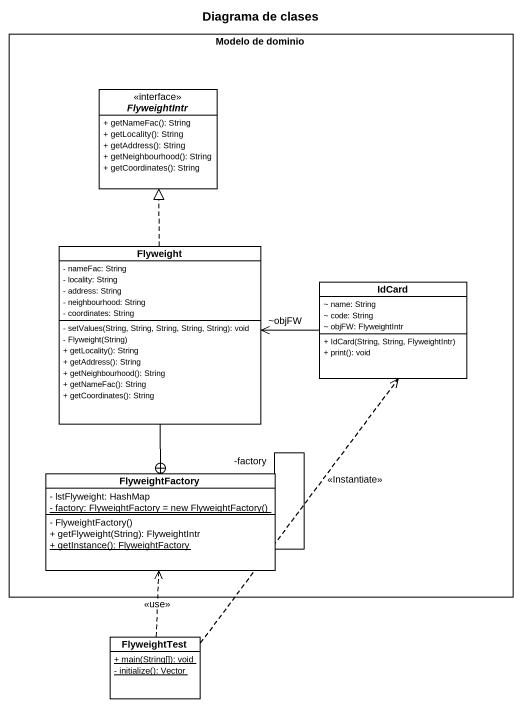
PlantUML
@startuml
title Diagrama de clases
hide circle
hide empty members
skinparam classAttributeIconSize 0
rectangle "Modelo de dominio" as Modelo_de_dominio {
  interface FlyweightIntr <<interface>> {
    + getNameFac(): String
    + getLocality(): String
    + getAddress(): String
    + getNeighbourhood(): String
    + getCoordinates(): String
  }
  class Flyweight {
    - nameFac: String
    - locality: String
    - address: String
    - neighbourhood: String
    - coordinates: String
    - setValues(String, String, String, String, String): void
    - Flyweight(String)
    + getLocality(): String
    + getAddress(): String
    + getNeighbourhood(): String
    + getNameFac(): String
    + getCoordinates(): String
  }
  class IdCard {
    ~ name: String
    ~ code: String
    ~ objFW: FlyweightIntr
    + IdCard(String, String, FlyweightIntr)
    + print(): void
  }
  class FlyweightFactory {
    - lstFlyweight: HashMap
    {static} {field} - factory: FlyweightFactory = new FlyweightFactory()
    - FlyweightFactory()
    + getFlyweight(String): FlyweightIntr
    {static} + getInstance(): FlyweightFactory
  }
}
class FlyweightTest {
  {static} + main(String[]): void
  {static} - initialize(): Vector
}
Flyweight .up.|> FlyweightIntr
Flyweight --+ FlyweightFactory
IdCard -left-> "~objFW" Flyweight
FlyweightFactory -- "-factory" FlyweightFactory
FlyweightTest .up.> IdCard : <<Instantiate>>
FlyweightTest .up.> FlyweightFactory : <<use>>
@enduml
